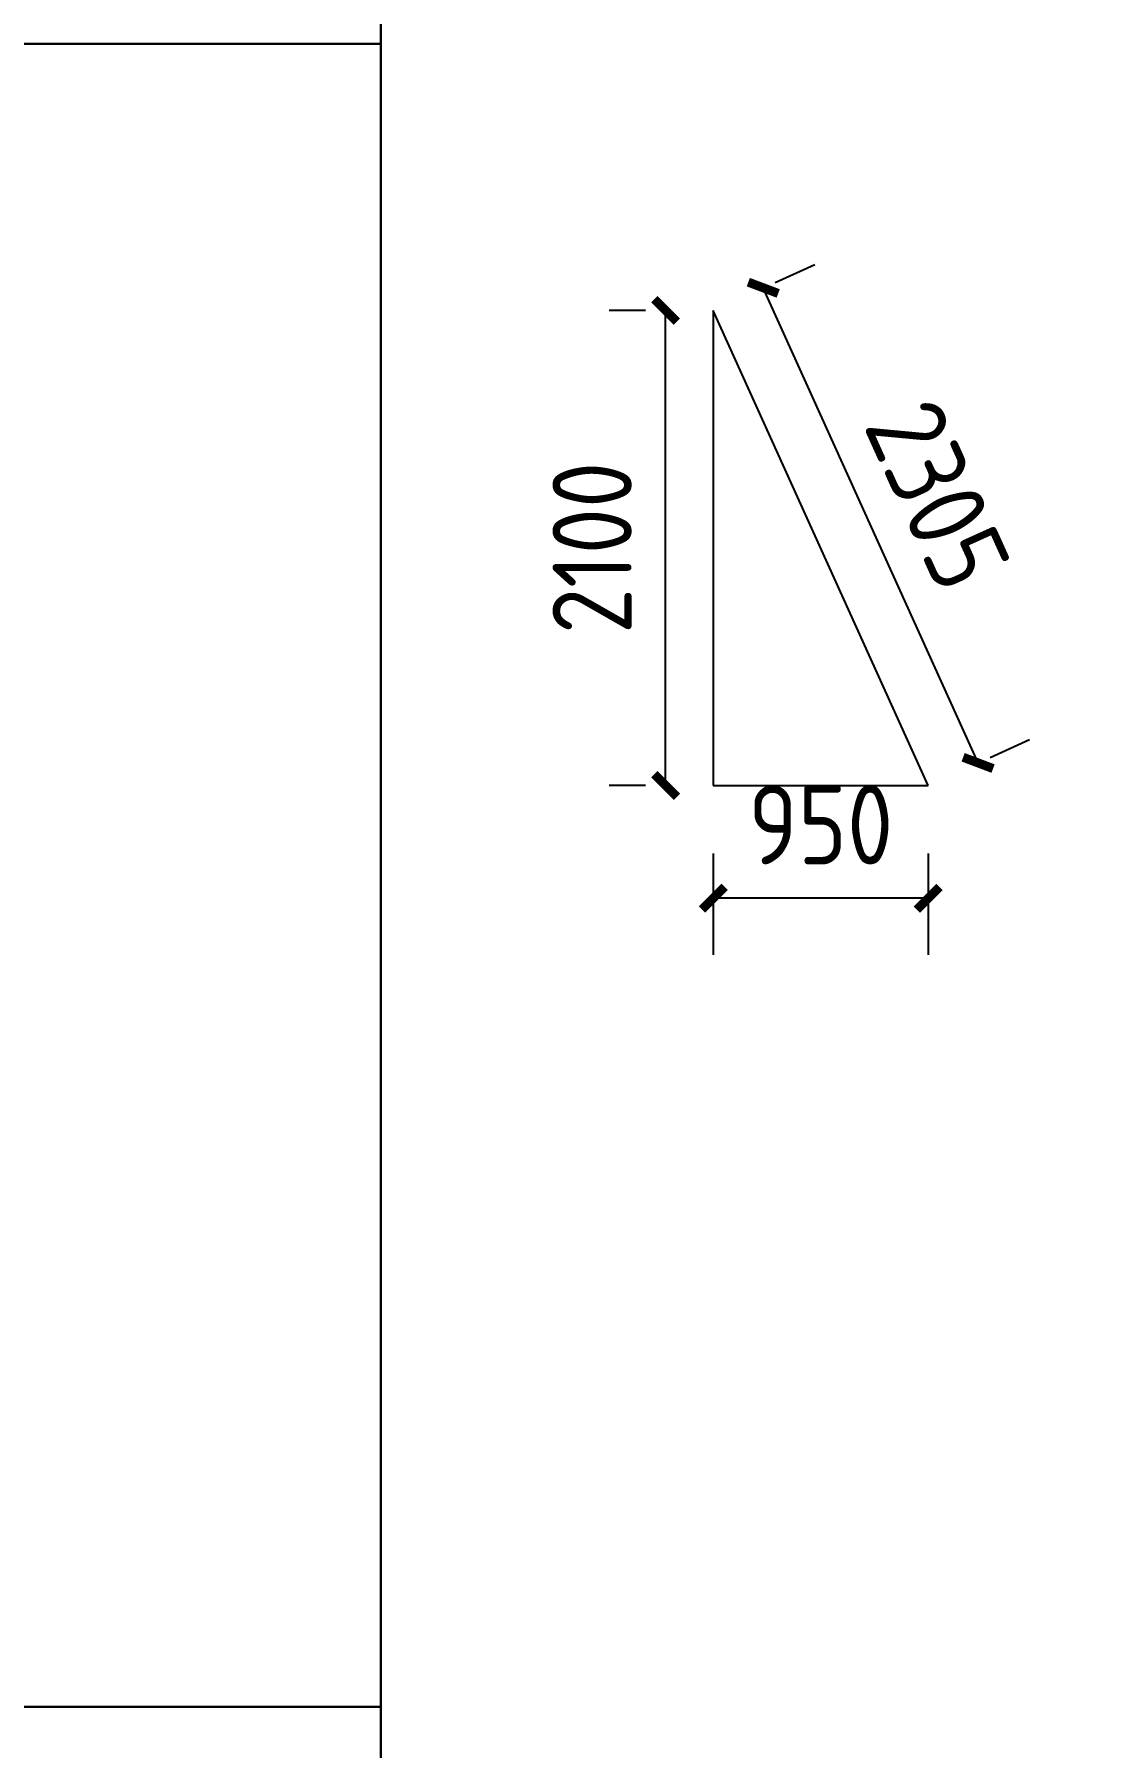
# Model space of a CAD drawing. Extents: x 533809 to 747315, y -17138 to 180511.
# Drawn here: x 649252 to 653949, y 62481 to 70055 of the extents above; entities that cross this region are included whole.
import ezdxf

# ---------------------------------------------------------------- set-up
doc = ezdxf.new("R2010")
doc.units = 0
doc.header["$LTSCALE"] = 1000
doc.header["$MEASUREMENT"] = 0
doc.styles.get("Standard").update_dxf_attribs({"font": 'gbenor.shx', "bigfont": 'gbcbig.shx'})
doc.dimstyles.get("Standard").update_dxf_attribs({"dimscale": 100, "dimtxt": 3.5, "dimasz": 1, "dimexe": 2.5, "dimexo": 3, "dimgap": 1.5, "dimtad": 1, "dimdec": 0, "dimzin": 0, "dimdsep": 46, "dimtxsty": 'Standard', "dimblk": 'ARCHTICK', "dimcen": 0.09, "dimadec": 0, "dimazin": 0, "dimtfac": 1, "dimtdec": 0, "dimtix": 1, "dimtmove": 2, "dimatfit": 3, "dimfxl": 1, "dimtolj": 1, "dimtzin": 0, "dimarcsym": 0})

# ---------------------------------------------------------------- blocks, each defined once
blk = doc.blocks.new('_ArchTick')
at = {"color": 0, "linetype": 'ByBlock', "const_width": 0.4}
blk.add_lwpolyline([(-0.5, -0.5), (0.5, 0.5)], dxfattribs=at)
blk = doc.blocks.new('*D2048')
at = {"color": 0, "lineweight": -2}
for p, q in [((651953.7, 68834.2), (651792.8, 68834.2)), ((652042.8, 66734.2), (652042.8, 68834.2)), ((651953.7, 66734.2), (651792.8, 66734.2))]:
    blk.add_line(p, q, dxfattribs=at)
at = {"layer": 'Defpoints', "color": 0}
for p in [(652042.8, 68834.2), (652253.7, 68834.2), (652253.7, 66734.2)]:
    blk.add_point(p, dxfattribs=at)
at = {"color": 0, "lineweight": -2, "xscale": 100, "yscale": 100, "zscale": 100}
for p, rotation in [((652042.8, 68834.2), 90), ((652042.8, 66734.2), 270)]:
    blk.add_blockref('_ArchTick', p, dxfattribs=dict(at, rotation=rotation))
at = {"color": 0, "insert": (651717.8, 67784.2), "char_height": 350, "attachment_point": 5, "rotation": 90}
blk.add_mtext('\\A1;2100', dxfattribs=at)
blk = doc.blocks.new('*D2049')
at = {"color": 0, "lineweight": -2}
for p, q in [((652253.7, 66434.2), (652253.7, 65985.8)), ((653203.7, 66434.2), (653203.7, 65985.8)), ((653203.7, 66235.8), (652253.7, 66235.8))]:
    blk.add_line(p, q, dxfattribs=at)
at = {"layer": 'Defpoints', "color": 0}
for p in [(652253.7, 66734.2), (653203.7, 66734.2), (652253.7, 66235.8)]:
    blk.add_point(p, dxfattribs=at)
at = {"color": 0, "lineweight": -2, "xscale": 100, "yscale": 100, "zscale": 100, "rotation": 180}
blk.add_blockref('_ArchTick', (652253.7, 66235.8), dxfattribs=at)
at = {"color": 0, "lineweight": -2, "xscale": 100, "yscale": 100, "zscale": 100}
blk.add_blockref('_ArchTick', (653203.7, 66235.8), dxfattribs=at)
at = {"color": 0, "insert": (652728.7, 66560.8), "char_height": 350, "attachment_point": 5}
blk.add_mtext('\\A1;950', dxfattribs=at)
blk = doc.blocks.new('*D2050')
at = {"color": 0, "lineweight": -2}
for p, q in [((652527.1, 68957.9), (652702.1, 69037)), ((653424.3, 66834), (652474.3, 68934)), ((653477.1, 66857.9), (653652.1, 66937))]:
    blk.add_line(p, q, dxfattribs=at)
at = {"layer": 'Defpoints', "color": 0}
for p in [(652474.3, 68934), (652253.7, 68834.2), (653203.7, 66734.2)]:
    blk.add_point(p, dxfattribs=at)
at = {"color": 0, "lineweight": -2, "xscale": 100, "yscale": 100, "zscale": 100}
for p, rotation in [((652474.3, 68934), 114.3410899366925), ((653424.3, 66834), 294.3410899366925)]:
    blk.add_blockref('_ArchTick', p, dxfattribs=dict(at, rotation=rotation))
at = {"color": 0, "insert": (653245.4, 68017.9), "char_height": 350, "attachment_point": 5, "rotation": 294.34109}
blk.add_mtext('\\A1;2305', dxfattribs=at)

msp = doc.modelspace()

# ---------------------------------------------------------------- linework, layer by layer
for p, q in [((652253.7, 68834.2), (652253.7, 66734.2)), ((653203.7, 66734.2), (652253.7, 68834.2)), ((652253.7, 66734.2), (653203.7, 66734.2))]:
    msp.add_line(p, q)
for points in [[(640389.1, 77362.3), (650784.1, 77362.3), (650784.1, 70012.3), (640389.1, 70012.3)], [(650784.1, 77362.3), (655157, 77362.3), (655157, 53989.2), (650784.1, 53989.2)], [(640389.1, 70012.3), (650784.1, 70012.3), (650784.1, 62662.3), (640389.1, 62662.3)], [(640389.1, 62662.3), (650784.1, 62662.3), (650784.1, 55312.3), (640389.1, 55312.3)]]:
    msp.add_lwpolyline(points, close=True)

# ---------------------------------------------------------------- dimensions: what is measured, and where the dimension line sits
for p1, p2, distance, picture, middle in [((653203.7, 66734.2), (652253.7, 68834.2), -242.1, '*D2050', (653245.4, 68017.9)), ((652253.7, 66734.2), (652253.7, 68834.2), 210.9, '*D2048', (651717.8, 67784.2)), ((653203.7, 66734.2), (652253.7, 66734.2), 498.4, '*D2049', (652728.7, 66560.8))]:
    dim = msp.add_aligned_dim(p1=p1, p2=p2, distance=distance, dimstyle='Standard')
    dim.commit()
    dim.dimension.update_dxf_attribs({"geometry": picture, "text_midpoint": middle})

doc.saveas('drawing.dxf')
